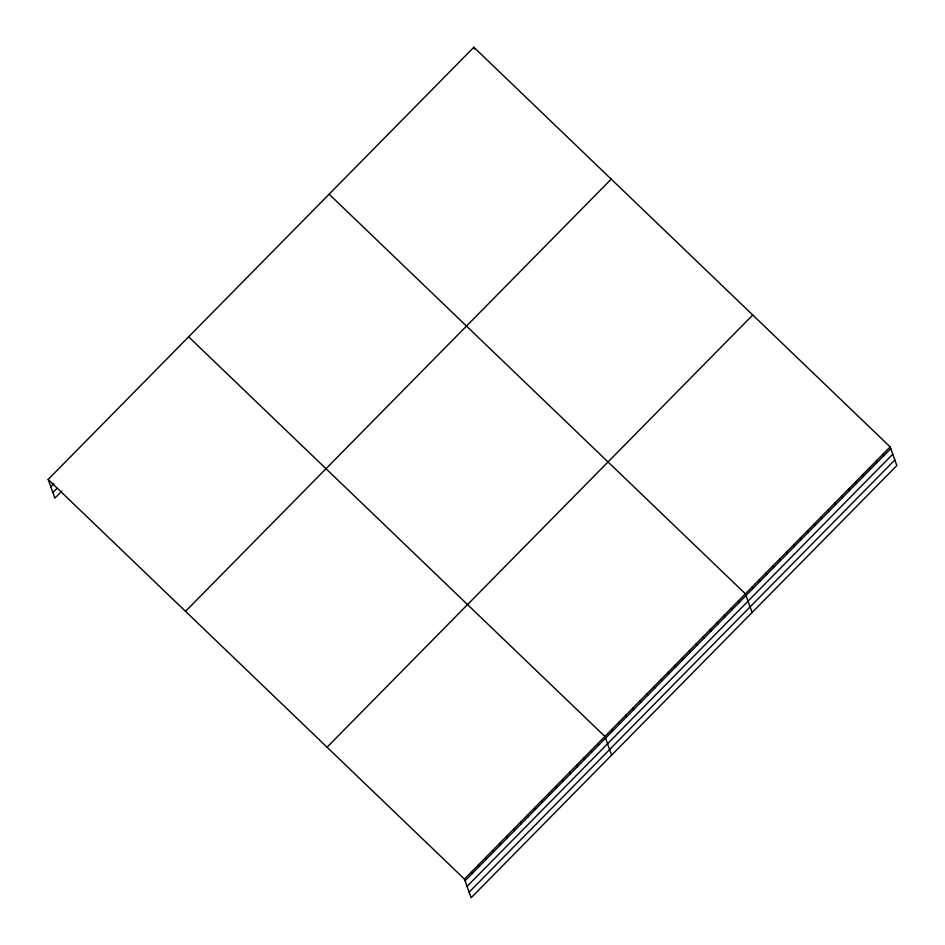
<?xml version="1.0" encoding="UTF-8"?>
<svg xmlns="http://www.w3.org/2000/svg" width="945" height="945" viewBox="0 0 945 945"><rect width="100%" height="100%" fill="white"/><g stroke="black" fill="none" stroke-linecap="round" stroke-linejoin="round"><path stroke-width="1.42" d="M48.16 479.458L473.847 47.25L890.119 446.879L896.84 465.542L471.153 897.75L464.432 879.086L48.16 479.458L54.881 498.121L61.897 490.987M50.794 486.781L53.806 483.722M52.861 492.534L56.877 488.459M185.527 611.332L611.226 179.125M327.064 747.211L752.752 315.004M464.432 879.086L890.119 446.879M465.058 880.823L890.745 448.615M467.066 886.41L892.765 454.202M469.133 892.163L894.832 459.955M329.12 194.197L745.392 593.826L752.102 612.49M188.634 336.833L604.906 736.462L611.628 755.126M883.232 453.872L883.858 455.62M876.346 460.877L876.972 462.613M869.447 467.869L870.073 469.618M862.561 474.874L863.187 476.611M855.662 481.867L856.288 483.604M848.775 488.86L849.401 490.609M841.877 495.865L842.503 497.602M834.99 502.858L835.616 504.595M828.092 509.863L828.718 511.599M821.205 516.856L821.831 518.592M814.306 523.849L814.933 525.597M807.42 530.854L808.046 532.59M800.521 537.847L801.147 539.583M793.635 544.852L794.261 546.588M786.736 551.845L787.362 553.581M779.849 558.838L780.476 560.586M772.963 565.842L773.589 567.579M766.064 572.835L766.69 574.572M759.178 579.84L759.804 581.577M752.279 586.833L752.905 588.57M738.364 600.961L738.99 602.697M731.335 608.096L731.962 609.832M724.319 615.23L724.945 616.967M717.29 622.353L717.916 624.102M710.274 629.488L710.9 631.225M703.245 636.623L703.871 638.359M696.217 643.746L696.843 645.494M473.847 47.25L474.473 48.986M689.2 650.881L689.826 652.617M682.172 658.015L682.798 659.752M675.143 665.15L675.769 666.886M668.127 672.273L668.753 674.021M661.098 679.408L661.724 681.144M654.082 686.543L654.708 688.279M647.053 693.677L647.679 695.414M640.025 700.8L640.651 702.537M633.008 707.935L633.634 709.671M625.98 715.07L626.606 716.806M618.951 722.193L619.577 723.941M611.935 729.327L612.561 731.064M597.89 743.597L598.516 745.333M590.861 750.72L591.487 752.468M583.833 757.855L584.459 759.591M576.816 764.989L577.442 766.726M569.788 772.112L570.414 773.861M562.771 779.247L563.397 780.983M555.743 786.382L556.369 788.118M548.714 793.516L549.34 795.253M541.698 800.639L542.324 802.388M534.669 807.774L535.295 809.511M527.641 814.909L528.267 816.645M520.624 822.044L521.25 823.78M513.596 829.167L514.222 830.903M506.579 836.301L507.205 838.038M499.551 843.436L500.177 845.173M492.522 850.559L493.148 852.307M485.506 857.694L486.132 859.43M478.477 864.829L479.103 866.565M471.449 871.963L472.075 873.7"/></g></svg>
